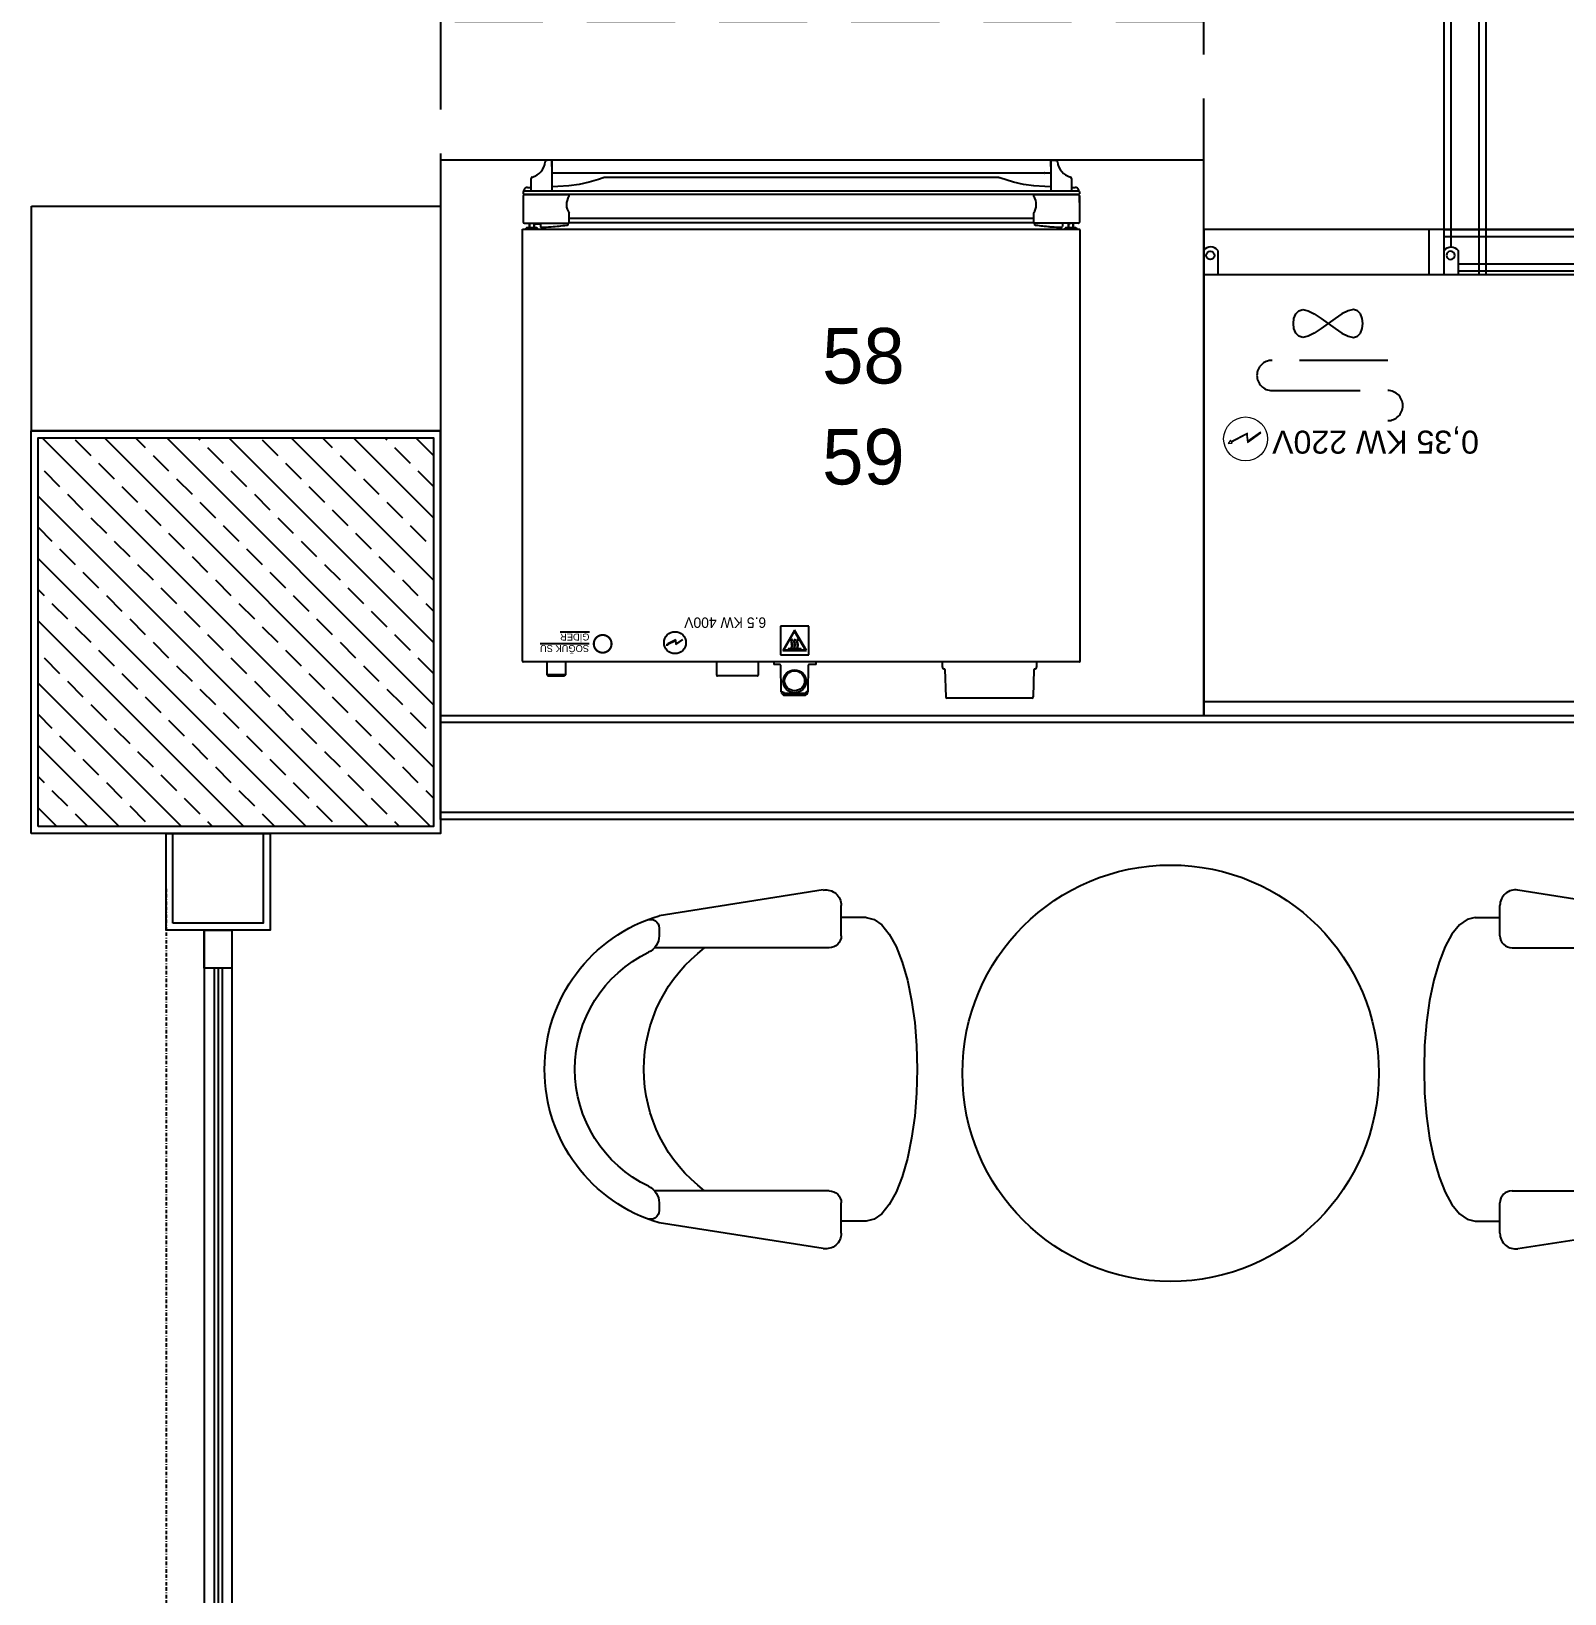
# Model space of a CAD drawing. Header units: millimetres. Extents: x 6517 to 10548, y -1828 to 1073.
# Drawn here: x 7550.6 to 7771.6, y -598.3 to -373.1 of the extents above; entities that cross this region are included whole.
import ezdxf

# ---------------------------------------------------------------- set-up
doc = ezdxf.new("R2010")
doc.units = ezdxf.units.MM
doc.linetypes.add('BORDER', pattern=[1.75, 0.5, -0.25, 0.5, -0.25, 0, -0.25])
doc.linetypes.add('DASHED', pattern=[19.05, 12.7, -6.35])
for name, color, linetype in [('ASSI', 7, 'Continuous'), ('GEOM', 7, 'Continuous'), ('Kıtc-002 Çizgi', 7, 'Continuous'), ('Kıtc-005 Yazı', 7, 'Continuous'), ('Kıtc-008 Rakam', 1, 'Continuous'), ('Kıtc-011 Elk Tes Yazı 001', 1, 'Continuous'), ('Kıtc-014 Elk Tes İşaretler', 1, 'Continuous'), ('Kıtc-040 Davlumbaz', 4, 'Continuous'), ('TEF', 6, 'Continuous')]:
    doc.layers.add(name, color=color, linetype=linetype)
doc.styles.get("Standard").update_dxf_attribs({"font": 'stylu.ttf', "height": 10})

# ---------------------------------------------------------------- blocks, each defined once
blk = doc.blocks.new('DFJK')
at = {"color": 22}
for p, q in [((916.55, 2852.5), (920.28, 2876.16)), ((922.03, 2876.16), (923.14, 2876.16)), ((924.89, 2851.66), (924.89, 2876.82)), ((959.89, 2851.66), (959.89, 2876.82)), ((961.64, 2876.16), (962.75, 2876.16)), ((968.23, 2852.5), (964.5, 2876.16)), ((923.14, 2849.91), (918.77, 2849.91)), ((920.52, 2846.34), (920.52, 2849.91)), ((966.02, 2849.91), (961.64, 2849.91)), ((964.27, 2846.34), (964.27, 2849.91))]:
    blk.add_line(p, q, dxfattribs=at)
blk.add_lwpolyline([(920.52, 2846.34), (920.79, 2845.19), (921.59, 2844.06), (922.9, 2843), (924.7, 2842.01), (926.93, 2841.13), (929.54, 2840.38), (932.46, 2839.77), (935.63, 2839.33), (938.97, 2839.06), (942.39, 2838.97), (945.82, 2839.06), (949.15, 2839.33), (952.32, 2839.77), (955.25, 2840.38), (957.86, 2841.13), (960.09, 2842.01), (961.88, 2843), (963.2, 2844.06), (964, 2845.19), (964.27, 2846.34)], dxfattribs=at)
for centre, radius, start, end in [((942.39, 2869.6), 23.07, 16.5303, 163.4697), ((942.39, 2869.6), 18.69, 25.5781, 154.4219), ((922.03, 2877.41), 1.25, 158.9982, 270), ((923.14, 2878.81), 2.65, 270, 334.4219), ((942.39, 2856.47), 21.88, 36.8699, 143.1301), ((961.64, 2878.81), 2.65, 205.5781, 270), ((962.75, 2877.41), 1.25, 270, 21.0018), ((918.77, 2852.15), 2.24, 171.0411, 270), ((923.14, 2851.66), 1.75, 270, 0), ((961.64, 2851.66), 1.75, 180, 270), ((966.02, 2852.15), 2.24, 270, 8.9589)]:
    blk.add_arc(centre, radius, start, end, dxfattribs=at)
blk = doc.blocks.new('A$C47D864D1')
at = {"color": 7, "linetype": 'Continuous'}
for p, q in [((63.38, 136.83), (66.27, 136.83)), ((70.07, 131.97), (70.07, 133.9)), ((70.18, 134), (75.94, 134)), ((76.04, 133.9), (76.04, 131.97)), ((97.86, 133.82), (98.07, 134.03)), ((97.86, 131.97), (97.86, 133.82)), ((97.86, 133.82), (100.53, 133.82)), ((98.07, 134.03), (100.33, 134.03)), ((100.53, 133.82), (100.33, 134.03)), ((100.53, 131.97), (100.53, 133.82)), ((23.67, 131.88), (23.67, 69.71)), ((23.77, 131.97), (103.93, 131.97)), ((104.03, 131.88), (104.03, 69.63)), ((104.03, 69.63), (23.76, 69.63)), ((23.77, 64.8), (23.77, 68.61)), ((24.17, 69.58), (24.29, 69.63)), ((24.17, 69.58), (24.17, 69.47)), ((24.29, 69.41), (24.17, 69.47)), ((24.29, 69.41), (25.72, 69.41)), ((24.54, 69.36), (24.49, 69.41)), ((25.47, 69.36), (24.54, 69.36)), ((24.67, 69.36), (24.67, 68.88)), ((25.34, 69.36), (25.34, 68.88)), ((25.47, 69.36), (25.52, 69.41)), ((25.84, 69.58), (25.72, 69.63)), ((25.72, 69.41), (25.84, 69.47)), ((25.84, 69.58), (25.84, 69.47)), ((26.24, 68.84), (26.24, 69.23)), ((27.79, 69.29), (27.82, 69.28)), ((27.79, 69.29), (27.79, 69.29)), ((30.17, 69.02), (30.16, 69.02)), ((30.39, 68.68), (30.39, 68.68)), ((97.3, 68.66), (30.4, 68.66)), ((30.41, 67.33), (30.41, 68.61)), ((97.29, 68.05), (30.41, 68.05)), ((101.86, 69.63), (101.86, 69.47)), ((101.98, 69.41), (101.86, 69.47)), ((101.98, 69.41), (103.41, 69.41)), ((102.23, 69.36), (102.18, 69.41)), ((103.16, 69.36), (102.23, 69.36)), ((102.36, 69.36), (102.36, 68.88)), ((103.03, 69.36), (103.03, 68.88)), ((103.16, 69.36), (103.21, 69.41)), ((103.41, 69.41), (103.53, 69.47)), ((103.53, 69.63), (103.53, 69.47)), ((23.77, 64.21), (23.77, 64.52)), ((23.86, 64.62), (23.86, 64.67)), ((23.87, 64.62), (103.83, 64.62)), ((23.87, 64.11), (23.87, 64.07)), ((103.83, 64.11), (23.87, 64.11)), ((23.92, 64.62), (23.92, 64.65)), ((23.92, 64.65), (30.25, 64.65)), ((24.9, 63.6), (24.38, 63.6)), ((24.9, 62.32), (24.9, 64.06)), ((27.73, 64.62), (27.73, 64.65)), ((27.88, 59.69), (27.88, 64.11)), ((30.41, 64.81), (30.41, 64.8)), ((99.81, 59.69), (99.81, 64.11)), ((99.97, 64.62), (99.97, 64.65)), ((102.8, 64.06), (102.8, 62.32)), ((103.32, 63.6), (102.8, 63.6)), ((103.78, 64.62), (103.78, 64.65)), ((103.83, 64.11), (103.83, 64.07)), ((103.93, 64.21), (103.93, 64.52)), ((35.46, 62.18), (92.24, 62.18)), ((27.88, 59.69), (27.19, 59.71)), ((99.81, 59.69), (100.51, 59.71))]:
    blk.add_line(p, q, dxfattribs=at)
at = {"color": 9, "linetype": 'Continuous'}
for p, q in [((23.77, 68.61), (23.77, 68.61)), ((23.92, 68.77), (23.93, 68.76)), ((23.93, 68.76), (30.25, 68.76)), ((28.1, 69.25), (28.1, 69.25)), ((30.16, 69.02), (30.06, 69.04))]:
    blk.add_line(p, q, dxfattribs=at)
at = {"color": 7, "linetype": 'Continuous'}
for points in [[(30.25, 68.76), (30.25, 68.92), (30.25, 68.94), (30.24, 68.96), (30.23, 68.98), (30.22, 68.99), (30.2, 69), (30.19, 69.01), (30.18, 69.01), (30.17, 69.02)], [(30.41, 68.61), (30.41, 68.63), (30.4, 68.66)], [(23.87, 64.07), (23.87, 63.99), (23.91, 63.88), (23.97, 63.79), (24.05, 63.71), (24.14, 63.65), (24.24, 63.62), (24.34, 63.6), (24.38, 63.6)], [(27.88, 63.53), (28.76, 63.49), (30.34, 63.36), (31.84, 63.16), (33.28, 62.87), (35.25, 62.24)], [(93.09, 62.46), (94.43, 62.87), (95.86, 63.16), (97.36, 63.36), (98.94, 63.49), (99.81, 63.53)], [(103.32, 63.6), (103.36, 63.6), (103.46, 63.62), (103.56, 63.66), (103.65, 63.71), (103.73, 63.79), (103.79, 63.89), (103.83, 64), (103.83, 64.07)], [(35.25, 62.24), (35.28, 62.23), (35.31, 62.22), (35.34, 62.21), (35.36, 62.2), (35.38, 62.2)], [(35.38, 62.2), (35.4, 62.19), (35.42, 62.19), (35.45, 62.18), (35.46, 62.18)], [(92.24, 62.18), (92.27, 62.19), (92.29, 62.19), (92.31, 62.19)], [(92.31, 62.19), (92.33, 62.2), (92.35, 62.21), (92.37, 62.21), (92.39, 62.22), (92.42, 62.23), (93.09, 62.46)]]:
    blk.add_lwpolyline(points, dxfattribs=at)
blk.add_circle((64.82, 134.69), 1.44, dxfattribs=at)
for centre, radius, start, end in [((70.18, 133.9), 0.103, 90, 180), ((75.94, 133.9), 0.103, 0, 90), ((23.76, 131.87), 0.0935, 84.229, 173.4028), ((103.94, 131.87), 0.0935, 6.5972, 95.771), ((23.76, 69.72), 0.0926, 186.3797, 270), ((23.92, 68.61), 0.154, 89.9968, 180.0032), ((24.72, 68.88), 0.0514, 180, 224.974), ((25.29, 68.88), 0.0514, 345.7158, 0), ((26.34, 69.23), 0.103, 89.7796, 180.0031), ((26.39, 68.87), 0.154, 191.4346, 226.3364), ((26.24, 43.09), 26.24, 86.6073, 89.7746), ((30.25, 68.61), 0.154, 30.2534, 34.9803), ((30.25, 68.61), 0.155, 26.5662, 30.2534), ((30.25, 68.61), 0.154, 21.0462, 26.5663), ((103.05, 68.92), 0.691, 183.4692, 184.5122), ((102.98, 68.88), 0.0514, 315.026, 0), ((32.05, 66.09), 2.06, 143.047, 215.7313), ((23.87, 64.52), 0.103, 90, 180), ((23.87, 64.21), 0.103, 180, 270), ((23.93, 64.8), 0.155, 259.3317, 269.9849), ((23.93, 64.8), 0.154, 258.712, 259.3217), ((24.95, 64.06), 0.0514, 90.0016, 180), ((30.25, 64.8), 0.154, 270, 0), ((30.28, 64.81), 0.129, 0, 35.7313), ((102.75, 64.06), 0.0514, 0, 89.9984), ((103.77, 64.8), 0.155, 270.0151, 280.6683), ((103.77, 64.8), 0.154, 281.2961, 0.0005), ((103.77, 64.8), 0.154, 280.6783, 281.288), ((103.83, 64.52), 0.103, 0, 90), ((103.83, 64.21), 0.103, 270, 0), ((25.11, 62.32), 0.206, 180, 254.9739), ((24.39, 59.64), 2.57, 6.6929, 74.9538), ((103.31, 59.64), 2.57, 105.0462, 173.3071), ((102.59, 62.32), 0.206, 285.0261, 0), ((27.2, 59.97), 0.257, 186.6929, 268), ((100.5, 59.97), 0.257, 272, 353.3071)]:
    blk.add_arc(centre, radius, start, end, dxfattribs=at)
at = {"color": 9, "linetype": 'Continuous'}
for centre, radius, start, end in [((27.93, 69.95), 0.675, 260.932, 261.1755), ((27.92, 69.86), 0.586, 260.5125, 260.9361), ((26.24, 43.09), 26.22, 81.6196, 85.9346)]:
    blk.add_arc(centre, radius, start, end, dxfattribs=at)
at = {"color": 7, "linetype": 'Continuous'}
for centre, major_axis, ratio, start_param, end_param in [((30.25, 68.61), (-0.069, 0.138), 0.99981, 4.712287, 5.819644), ((23.92, 64.8), (0.154, 0), 0.999848, 9.424778, 10.995574)]:
    blk.add_ellipse(centre, major_axis=major_axis, ratio=ratio, start_param=start_param, end_param=end_param, dxfattribs=at)
at = {"color": 9, "linetype": 'Continuous'}
for points, knots in [([(27.82, 69.28), (27.82, 69.28), (27.81, 69.28), (27.8, 69.28), (27.79, 69.29)], [0, 0, 0, 0, 0.337497, 1, 1, 1, 1]), ([(28.1, 69.25), (28.05, 69.26), (27.95, 69.26), (27.86, 69.27), (27.83, 69.28)], [0, 0, 0, 0, 0.579312, 1, 1, 1, 1]), ([(24.9, 62.32), (24.9, 62.32), (24.9, 62.31), (24.9, 62.31), (24.91, 62.31)], [0, 0, 0, 0, 0.70163, 1, 1, 1, 1]), ([(102.79, 62.31), (102.79, 62.31), (102.8, 62.31), (102.8, 62.32), (102.8, 62.32)], [0, 0, 0, 0, 0.298397, 1, 1, 1, 1])]:
    blk.add_open_spline(points, degree=3, knots=knots, dxfattribs=at)
at = {"color": 7, "linetype": 'Continuous'}
for points in [[(30.4, 68.66), (30.4, 68.65), (30.41, 68.63), (30.41, 68.61)], [(101.46, 68.92), (101.46, 68.92), (101.46, 68.92), (101.46, 68.92)]]:
    blk.add_open_spline(points, degree=3, dxfattribs=at)
at = {"layer": 'ASSI', "color": 7, "linetype": 'Continuous'}
for p, q in [((61.74, 132.36), (61.74, 131.97)), ((24.67, 68.88), (24.67, 69.36)), ((25.34, 68.88), (25.34, 69.36)), ((102.36, 68.88), (102.36, 69.36)), ((103.03, 68.88), (103.03, 69.36)), ((28.87, 61.54), (98.83, 61.54)), ((27.88, 60.61), (27.88, 59.69)), ((27.88, 59.69), (99.81, 59.69)), ((99.81, 60.61), (99.81, 59.69))]:
    blk.add_line(p, q, dxfattribs=at)
at = {"layer": 'ASSI', "color": 9, "linetype": 'Continuous'}
blk.add_line((101.46, 68.88), (102.32, 68.88), dxfattribs=at)
at = {"layer": 'ASSI', "color": 7, "linetype": 'Continuous'}
for centre, radius, start, end in [((25.05, 69.21), 0.514, 224.974, 239.0644), ((25.83, 66.34), 2.57, 100.9889, 109.5117), ((101.87, 66.34), 2.57, 70.4883, 80.0581), ((102.65, 69.21), 0.514, 300.9356, 315.026)]:
    blk.add_arc(centre, radius, start, end, dxfattribs=at)
at = {"layer": 'ASSI', "color": 3, "linetype": 'Continuous'}
blk.add_arc((23.92, 64.8), 0.154, 251.4021, 258.868, dxfattribs=at)
at = {"layer": 'GEOM', "color": 7, "linetype": 'Continuous'}
for p, q in [((30.42, 137), (30.29, 133.06)), ((30.63, 137.19), (42.84, 137.19)), ((43.18, 133.06), (43.04, 137)), ((62.85, 132.46), (62.91, 136.28)), ((63.38, 136.78), (63.38, 136.83)), ((63.43, 136.78), (66.22, 136.78)), ((66.27, 136.83), (66.27, 136.78)), ((66.74, 136.28), (66.8, 132.46)), ((30.26, 133.02), (30.07, 132.91)), ((43.4, 132.91), (43.21, 133.02)), ((29.91, 132.65), (29.9, 131.97)), ((43.57, 131.97), (43.56, 132.65)), ((61.74, 132.36), (62.74, 132.36)), ((62.77, 130.94), (62.77, 126.82)), ((66.88, 130.94), (62.77, 130.94)), ((66.88, 126.82), (66.88, 130.94)), ((66.91, 132.36), (67.83, 132.36)), ((63.13, 130.35), (64.82, 127.41)), ((66.52, 130.35), (63.13, 130.35)), ((64.82, 127.57), (63.27, 130.27)), ((63.27, 130.27), (66.38, 130.27)), ((63.9, 130.14), (63.9, 130.08)), ((65.75, 130.14), (63.9, 130.14)), ((63.9, 130.08), (65.75, 130.08)), ((64.31, 128.74), (64.35, 128.69)), ((64.52, 129.88), (64.47, 129.93)), ((64.72, 128.74), (64.76, 128.69)), ((64.82, 127.41), (66.52, 130.35)), ((66.38, 130.27), (64.82, 127.57)), ((64.93, 129.88), (64.88, 129.93)), ((65.13, 128.74), (65.17, 128.69)), ((65.34, 129.88), (65.3, 129.93)), ((65.75, 130.08), (65.75, 130.14)), ((62.77, 126.82), (66.88, 126.82)), ((104.04, 72.2), (104.03, 72.2)), ((97.29, 68.61), (97.29, 67.33)), ((97.31, 68.68), (97.31, 68.68)), ((97.53, 69.02), (97.52, 69.01)), ((97.54, 69.02), (97.53, 69.02)), ((101.46, 68.88), (101.46, 69.23)), ((97.29, 64.81), (97.29, 64.8)), ((97.45, 64.65), (103.78, 64.65)), ((98.83, 61.54), (98.84, 61.54)), ((98.84, 61.54), (98.83, 61.54))]:
    blk.add_line(p, q, dxfattribs=at)
at = {"layer": 'GEOM', "color": 9, "linetype": 'Continuous'}
for p, q in [((63.43, 136.78), (63.43, 136.54)), ((63.43, 136.54), (66.22, 136.54)), ((66.22, 136.78), (66.22, 136.54)), ((104.04, 72.41), (104.03, 72.41)), ((103.77, 68.76), (97.45, 68.76)), ((97.64, 69.04), (97.64, 69.04)), ((103.93, 64.8), (103.93, 68.61))]:
    blk.add_line(p, q, dxfattribs=at)
at = {"layer": 'GEOM', "color": 3, "linetype": 'Continuous'}
blk.add_line((23.77, 65.78), (23.77, 64.8), dxfattribs=at)
at = {"layer": 'GEOM', "color": 7, "linetype": 'Continuous'}
for points in [[(97.3, 68.66), (97.29, 68.63), (97.29, 68.61)], [(97.52, 69.01), (97.51, 69.01), (97.49, 69), (97.48, 68.99), (97.47, 68.98), (97.46, 68.96), (97.45, 68.94), (97.45, 68.92), (97.45, 68.76)], [(97.64, 69.04), (97.62, 69.04), (97.6, 69.03), (97.58, 69.03), (97.56, 69.02), (97.54, 69.02)]]:
    blk.add_lwpolyline(points, dxfattribs=at)
blk.add_circle((64.82, 134.78), 1.65, dxfattribs=at)
for centre, radius, start, end in [((30.63, 136.99), 0.206, 90, 177.9996), ((42.84, 136.99), 0.206, 2.0016, 90.0001), ((63.43, 136.27), 0.514, 89.9991, 179.0008), ((66.22, 136.27), 0.514, 0.9991, 90.0009), ((30.22, 132.64), 0.309, 120, 178), ((30.24, 133.06), 0.0514, 300, 358), ((43.23, 133.06), 0.0514, 182, 240), ((43.25, 132.64), 0.309, 2, 60), ((62.74, 132.46), 0.103, 270, 359.0005), ((66.91, 132.46), 0.103, 180.9995, 270), ((64.84, 129.55), 0.527, 133.654, 212.3119), ((64.05, 129.05), 0.403, 310.0089, 32.3119), ((64.05, 129.05), 0.465, 310.0089, 32.3119), ((64.84, 129.55), 0.465, 133.654, 212.3119), ((65.25, 129.55), 0.527, 133.654, 212.3119), ((64.46, 129.05), 0.403, 310.0089, 32.3119), ((64.46, 129.05), 0.465, 310.0089, 32.3119), ((65.25, 129.55), 0.465, 133.654, 212.3119), ((65.66, 129.55), 0.527, 133.654, 212.3119), ((64.87, 129.05), 0.403, 310.0089, 32.3119), ((64.87, 129.05), 0.465, 310.0089, 32.3119), ((65.66, 129.55), 0.465, 133.654, 212.3119), ((97.45, 68.61), 0.154, 153.4337, 158.9538), ((97.45, 68.61), 0.154, 89.9891, 149.7456), ((97.45, 68.61), 0.155, 149.7466, 153.4338), ((101.46, 43.09), 26.24, 90.2254, 93.3927), ((101.36, 69.23), 0.103, 359.9969, 90.2204), ((95.65, 66.09), 2.06, 324.2687, 36.953), ((97.42, 64.81), 0.129, 144.2687, 180), ((97.45, 64.8), 0.154, 180, 270), ((28.04, 61), 0.506, 92.2276, 94.2328), ((28.72, 62.44), 0.917, 271.3017, 272.433), ((28.72, 62.45), 0.923, 272.9766, 273.5318), ((28.72, 62.44), 0.92, 272.433, 272.9772), ((28.72, 62.45), 0.928, 273.5327, 274.3712), ((28.72, 62.46), 0.932, 274.5674, 274.9307), ((28.72, 62.45), 0.929, 274.3705, 274.5671), ((28.71, 62.46), 0.938, 274.9306, 275.5217), ((28.71, 62.47), 0.947, 275.838, 276.3901), ((28.71, 62.47), 0.941, 275.5218, 275.838), ((28.71, 62.48), 0.951, 276.3901, 276.8347), ((28.71, 62.48), 0.957, 276.8346, 277.1575), ((98.98, 62.47), 0.941, 260.945, 267.5446), ((98.98, 62.44), 0.917, 267.567, 268.6983)]:
    blk.add_arc(centre, radius, start, end, dxfattribs=at)
at = {"layer": 'GEOM', "color": 9, "linetype": 'Continuous'}
for centre, radius, start, end in [((63.43, 136.29), 0.257, 90, 179), ((66.22, 136.29), 0.257, 1, 90), ((102.54, 34.69), 34.69, 94.3462, 98.1171), ((103.77, 68.61), 0.154, 0.0128, 89.9872)]:
    blk.add_arc(centre, radius, start, end, dxfattribs=at)
at = {"layer": 'GEOM', "color": 7, "linetype": 'Continuous'}
for centre, major_axis, ratio, start_param, end_param in [((97.45, 68.61), (0.069, 0.138), 0.99981, 1.570803, 1.570898), ((29.79, 60.61), (6.59, 0), 0.140541, 8.01421, 8.126051), ((97.91, 60.61), (6.59, 0), 0.140541, 1.298727, 1.410568)]:
    blk.add_ellipse(centre, major_axis=major_axis, ratio=ratio, start_param=start_param, end_param=end_param, dxfattribs=at)
at = {"layer": 'GEOM', "color": 9, "linetype": 'Continuous'}
for points in [[(62.91, 136.28), (62.91, 136.28), (62.92, 136.28), (62.93, 136.28), (62.96, 136.29), (62.99, 136.29), (63.03, 136.29), (63.09, 136.29), (63.14, 136.29), (63.17, 136.29)], [(66.74, 136.28), (66.74, 136.28), (66.73, 136.28), (66.72, 136.28), (66.69, 136.29), (66.66, 136.29), (66.62, 136.29), (66.56, 136.29), (66.51, 136.29), (66.48, 136.29)]]:
    blk.add_open_spline(points, degree=3, knots=[0, 0, 0, 0, 0.023369, 0.081312, 0.173793, 0.297655, 0.448298, 0.620026, 1, 1, 1, 1], dxfattribs=at)
at = {"layer": 'GEOM', "color": 7, "linetype": 'Continuous'}
for points, knots in [([(28, 61.5), (27.99, 61.5), (27.96, 61.5), (27.92, 61.49), (27.89, 61.47), (27.89, 61.45)], [0, 0, 0, 0, 0.340542, 0.625222, 1, 1, 1, 1]), ([(28.87, 61.54), (28.87, 61.54), (28.84, 61.53), (28.84, 61.53), (28.83, 61.53)], [0, 0, 0, 0, 0.06515, 1, 1, 1, 1]), ([(99.75, 61.5), (99.74, 61.5), (99.72, 61.5), (99.7, 61.5), (99.68, 61.5)], [0, 0, 0, 0, 0.231664, 1, 1, 1, 1]), ([(99.81, 61.46), (99.8, 61.47), (99.78, 61.49), (99.76, 61.49), (99.75, 61.5)], [0, 0, 0, 0, 0.415408, 1, 1, 1, 1])]:
    blk.add_open_spline(points, degree=3, knots=knots, dxfattribs=at)
blk.add_open_spline([(99.81, 61.45), (99.81, 61.45), (99.81, 61.46), (99.81, 61.46)], degree=3, dxfattribs=at)
at = {"layer": 'Kıtc-002 Çizgi', "color": 1}
for p, q in [((81.94, 129.45), (80.96, 128.77)), ((80.99, 128.73), (81.89, 129.36)), ((81.89, 129.36), (81.94, 128.78)), ((81.98, 128.87), (81.94, 129.45)), ((81.94, 128.78), (83.1, 129.38)), ((83.08, 129.43), (81.98, 128.87)), ((83.31, 129.53), (83.03, 129.51)), ((83.03, 129.51), (83.07, 129.44)), ((83.07, 129.44), (83.15, 129.3)), ((83.1, 129.38), (83.08, 129.43))]:
    blk.add_line(p, q, dxfattribs=at)
at = {"layer": 'Kıtc-002 Çizgi', "color": 5, "const_width": 0.306}
blk.add_lwpolyline([(91.21, 129.37, 1), (93.76, 129.37, 1)], format="xyb", close=True, dxfattribs=at)
at = {"layer": 'Kıtc-002 Çizgi', "color": 1}
blk.add_circle((82.06, 129.2), 1.58, dxfattribs=at)
at = {"layer": 'Kıtc-005 Yazı'}
blk.add_line((67.83, 131.97), (67.83, 132.36), dxfattribs=at)
at = {"layer": 'Kıtc-002 Çizgi', "color": 5}
for s, p in [('%%USOĞUK SU', (94.45, 129.55)), ('%%UGİDER', (94.39, 127.89))]:
    blk.add_text(s, height=1, dxfattribs=at).set_placement(p)
at = {"layer": 'Kıtc-002 Çizgi', "color": 1}
blk.add_text('6.5 KW 400V', height=1.5, dxfattribs=at).set_placement((68.92, 125.57, -10.3))
blk = doc.blocks.new('A$C4E3860C5')
at = {"layer": 'Kıtc-014 Elk Tes İşaretler', "linetype": 'Continuous', "lineweight": 0}
for p, q in [((2.9, 3.66), (0.96, 2.3)), ((0.96, 2.3), (1, 2.21)), ((1, 2.21), (2.81, 3.48)), ((2.81, 3.48), (2.9, 2.31)), ((3, 2.49), (2.9, 3.66)), ((2.9, 2.31), (5.24, 3.52)), ((5.18, 3.62), (3, 2.49)), ((5.66, 3.81), (5.09, 3.77)), ((5.09, 3.77), (5.17, 3.64)), ((5.17, 3.64), (5.34, 3.36)), ((5.24, 3.52), (5.19, 3.62)), ((5.34, 3.36), (5.66, 3.81))]:
    blk.add_line(p, q, dxfattribs=at)
blk.add_circle((3.16, 3.16), 3.16, dxfattribs=at)
blk = doc.blocks.new('A$C4C105235')
at = {"layer": 'Kıtc-002 Çizgi'}
for points in [[(2, 3), (2, 6.5), (0, 6.5), (0, 3)], [(0, 6), (0, 0), (46.2, 0), (46.2, 6), (2, 6)], [(0, 5), (0, 1), (46.2, 1), (46.2, 5), (2, 5)]]:
    blk.add_lwpolyline(points, dxfattribs=at)
blk.add_circle((0.93, 3.71), 0.596, dxfattribs=at)
blk.add_arc((1, 3.75), 1.25, 216.8699, 323.1301, dxfattribs=at)
blk = doc.blocks.new('A$C1FF566C6')
at = {"layer": 'Kıtc-002 Çizgi', "color": 254}
for points in [[(6, 45.5), (0, 45.5), (0, 0), (6, 0), (6, 45.5)], [(1, 41.5), (1, 0), (5, 0), (5, 45.5)]]:
    blk.add_lwpolyline(points, dxfattribs=at)
blk = doc.blocks.new('A$C04CB272A')
at = {"layer": 'Kıtc-002 Çizgi'}
for p, q in [((209.98, 107), (32.48, 107)), ((32.48, 45.5), (209.98, 45.5)), ((177.55, 39), (177.55, 45.5))]:
    blk.add_line(p, q, dxfattribs=at)
blk.add_lwpolyline([(209.98, 39), (209.98, 109), (32.48, 109), (32.48, 39)], close=True, dxfattribs=at)
at = {"layer": 'Kıtc-002 Çizgi', "linetype": 'DASHED'}
for points in [[(200.15, 62.19), (183.48, 62.19, -1), (183.48, 66.53)], [(183.48, 57.84), (200.15, 57.84, 1), (200.15, 62.19)]]:
    blk.add_lwpolyline(points, format="xyb", dxfattribs=at)
at = {"layer": 'Kıtc-002 Çizgi', "linetype": 'DASHED', "ltscale": 0.1}
blk.add_lwpolyline([(195.71, 50.53), (194.95, 50.7), (194.06, 51.16), (193.09, 51.8), (192.07, 52.53), (191.05, 53.27), (190.08, 53.91), (189.19, 54.36), (188.43, 54.53), (187.83, 54.36), (187.41, 53.91), (187.15, 53.27), (187.07, 52.53), (187.15, 51.8), (187.41, 51.16), (187.83, 50.7), (188.43, 50.53), (189.19, 50.7), (190.08, 51.16), (191.05, 51.8), (192.07, 52.53), (193.09, 53.27), (194.06, 53.91), (194.95, 54.36), (195.71, 54.53), (196.31, 54.36), (196.73, 53.91), (196.99, 53.27), (197.07, 52.53), (196.99, 51.8), (196.73, 51.16), (196.31, 50.7)], close=True, dxfattribs=at)
at = {"layer": 'Kıtc-002 Çizgi'}
blk.add_lwpolyline([(207.98, 42), (207.98, 45.5), (209.98, 45.5), (209.98, 42)], dxfattribs=at)
blk.add_circle((209.05, 42.72), 0.596, dxfattribs=at)
blk.add_arc((208.98, 42.75), 1.25, 216.8699, 323.1301, dxfattribs=at)
at = {"layer": 'Kıtc-002 Çizgi', "color": 254}
for centre, start, end in [((40.86, 40.86), 270.8691, 357.3948), ((87.66, 40.86), 270.8691, 357.3948), ((169.97, 40.86), 182.6052, 269.1309)]:
    blk.add_arc(centre, 40.86, start, end, dxfattribs=at)
at = {"layer": 'Kıtc-002 Çizgi'}
for name, p in [('A$C4E3860C5', (200.81, 66)), ('A$C4C105235', (35.48, 39)), ('A$C1FF566C6', (35.48, 0)), ('A$C4C105235', (82.28, 39)), ('A$C1FF566C6', (82.28, 0))]:
    blk.add_blockref(name, p, dxfattribs=at)
at = {"layer": 'Kıtc-002 Çizgi', "xscale": -1}
for name, p in [('A$C4C105235', (175.35, 39)), ('A$C1FF566C6', (175.35, 0))]:
    blk.add_blockref(name, p, dxfattribs=at)
at = {"layer": 'Kıtc-011 Elk Tes Yazı 001', "insert": (170.34, 71.28), "char_height": 3.3081, "attachment_point": 1}
blk.add_mtext_dynamic_manual_height_columns('{\\f@Arial Unicode MS|b0|i0|c162|p34;0,35 KW 220V }', width=30.2799, gutter_width=50, heights=[0], dxfattribs=at)

msp = doc.modelspace()

# ---------------------------------------------------------------- hatches: boundary and pattern name
h = msp.add_hatch()
h.set_pattern_fill('ANSI33', color=256, angle=90)
h.set_pattern_definition([(135, (14114.786, 8433.73), (-4.490128, -4.490128), []), (135, (14114.786, 8438.22), (-4.490128, -4.490128), [3.175, -1.5875])])
h.paths.add_polyline_path([(7551.56, -487.69), (7608.56, -487.69), (7608.56, -431.69), (7551.56, -431.69)])

# ---------------------------------------------------------------- linework, layer by layer
at = {"color": 1}
for p, q in [((7609.56, -430.69), (7550.56, -430.69)), ((7609.56, -471.69), (7609.56, -430.69))]:
    msp.add_line(p, q, dxfattribs=at)
at = {"color": 0, "linetype": 'BORDER'}
msp.add_line((7570, -496.67), (7570, -821.67), dxfattribs=at)
for p, q in [((7575.5, -502.69), (7575.5, -686.5)), ((7579.5, -508.13), (7579.5, -681.01))]:
    msp.add_line(p, q)
at = {"color": 4}
for p, q in [((7576.94, -508.16), (7576.94, -681)), ((7577.5, -508.13), (7577.5, -681.01)), ((7578.11, -508.13), (7578.11, -681.01)), ((7576.94, -522.61), (7576.94, -681))]:
    msp.add_line(p, q, dxfattribs=at)
at = {"color": 1, "linetype": 'ByBlock'}
msp.add_lwpolyline([(7550.6, -398.31), (7609.56, -398.31), (7609.56, -430.69), (7550.6, -430.69)], close=True, dxfattribs=at)
for points in [[(7550.56, -488.69), (7550.56, -430.69), (7609.56, -430.69), (7609.56, -488.69)], [(7551.56, -487.69), (7551.56, -431.69), (7608.56, -431.69), (7608.56, -487.69)], [(7551.56, -487.69), (7551.56, -431.69), (7608.56, -431.69), (7608.56, -487.69)], [(7579.5, -502.65), (7579.5, -508.13), (7575.5, -508.13), (7575.5, -502.65)], [(7579.5, -502.65), (7579.5, -508.13), (7575.5, -508.13), (7575.5, -502.65)]]:
    msp.add_lwpolyline(points, close=True)
at = {"color": 0}
for points in [[(7910.19, -486.69), (7609.56, -486.69), (7609.56, -471.69), (7910.19, -471.69)], [(7909.19, -485.69), (7609.56, -485.69), (7609.56, -472.69), (7909.19, -472.69)], [(7570, -502.65), (7570, -488.69), (7585, -488.69), (7585, -502.65)], [(7571, -501.65), (7571, -488.69), (7584, -488.69), (7584, -501.65)]]:
    msp.add_lwpolyline(points, close=True, dxfattribs=at)
at = {"layer": 'Kıtc-002 Çizgi'}
msp.add_lwpolyline([(7609.56, -471.69), (7719.56, -471.69), (7719.56, -391.69), (7609.56, -391.69)], close=True, dxfattribs=at)
at = {"layer": 'Kıtc-040 Davlumbaz', "linetype": 'DASHED'}
msp.add_lwpolyline([(7609.56, -471.69), (7719.56, -471.69), (7719.56, -371.69), (7609.56, -371.69)], close=True, dxfattribs=at)
at = {"layer": 'TEF'}
msp.add_circle((7714.77, -523.25), 30, dxfattribs=at)

# ---------------------------------------------------------------- block references
at = {"xscale": -1, "rotation": 90}
msp.add_blockref('DFJK', (10517.22, 419.7), dxfattribs=at)
at = {"rotation": 270}
msp.add_blockref('DFJK', (4912.32, 419.7), dxfattribs=at)
at = {"layer": 'Kıtc-002 Çizgi', "rotation": 180}
for name, p in [('A$C04CB272A', (7929.54, -362.69)), ('A$C47D864D1', (7725.41, -332.01))]:
    msp.add_blockref(name, p, dxfattribs=at)

# ---------------------------------------------------------------- texts
at = {"layer": 'Kıtc-008 Rakam', "color": 1}
for s, p in [('58', (7664.55, -423.87)), ('59', (7664.55, -438.41))]:
    msp.add_text(s, height=8, dxfattribs=at).set_placement(p)

doc.saveas('drawing.dxf')
